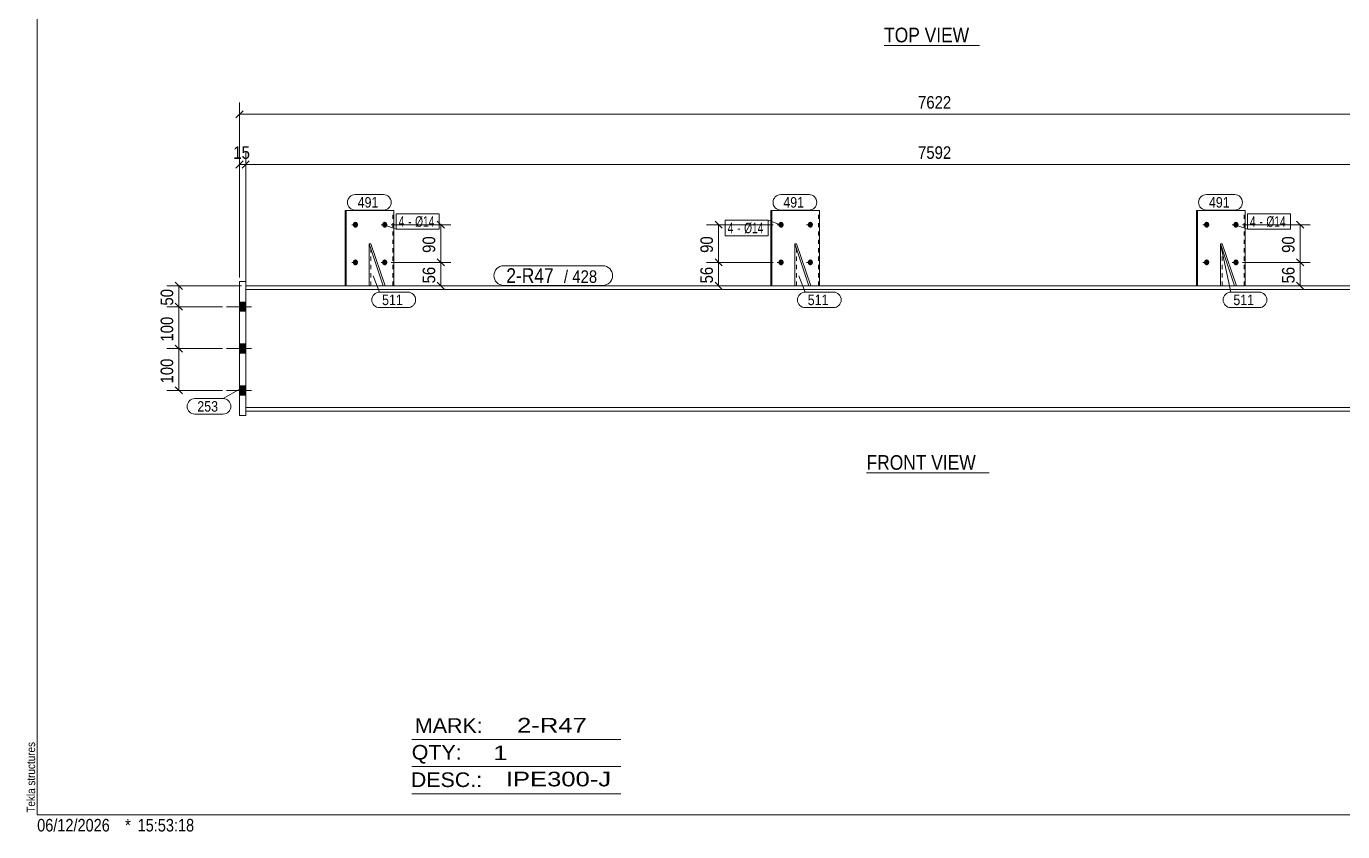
# Model space of a CAD drawing. Header units: millimetres. Extents: x 2 to 579, y 1 to 405.
# Drawn here: x 2.4 to 317, y 1 to 193.5 of the extents above; entities that cross this region are included whole.
import ezdxf

# ---------------------------------------------------------------- set-up
doc = ezdxf.new("R2010")
doc.units = ezdxf.units.MM
doc.linetypes.add('XKITLINE00', pattern=[0])
doc.linetypes.add('XKITLINE01', pattern=[4, 1, -1, 1, -1])
for name, color, linetype, lineweight in [('Bolt', 3, 'Continuous', 0), ('BoltMark', 7, 'Continuous', 0), ('Dimensions', 7, 'Continuous', 0), ('DrawingSheet', 5, 'Continuous', 0), ('OtherObjectType', 7, 'Continuous', 0), ('Part', 2, 'Continuous', 0), ('PartMark', 7, 'Continuous', 0)]:
    doc.layers.add(name, color=color, linetype=linetype, lineweight=lineweight)
doc.styles.add('ARIAL', font='ARIAL.TTF')
doc.styles.add('ARIAL_NARROW', font='ARIALN.TTF')

# ---------------------------------------------------------------- blocks, each defined once
blk = doc.blocks.new('*A2')
at = {"layer": 'Bolt'}
for points in [[(54.84, 125.33), (53.34, 125.33), (53.34, 127.53), (54.84, 127.53)], [(54.84, 125.33), (53.34, 125.33), (53.34, 127.53), (54.84, 127.53)], [(54.84, 115.33), (53.34, 115.33), (53.34, 117.53), (54.84, 117.53)], [(54.84, 115.33), (53.34, 115.33), (53.34, 117.53), (54.84, 117.53)], [(54.84, 105.33), (53.34, 105.33), (53.34, 107.53), (54.84, 107.53)], [(54.84, 105.33), (53.34, 105.33), (53.34, 107.53), (54.84, 107.53)]]:
    blk.add_hatch(color=3, dxfattribs=at).paths.add_polyline_path(points, flags=17)
at = {"layer": 'Bolt', "color": 3, "linetype": 'XKITLINE00', "lineweight": 0}
for p, q in [((50.24, 126.43), (56.24, 126.43)), ((50.24, 126.43), (56.24, 126.43)), ((53.34, 127.53), (54.84, 127.53)), ((53.34, 127.53), (54.84, 127.53)), ((53.34, 125.33), (54.84, 125.33)), ((53.34, 125.33), (54.84, 125.33)), ((50.24, 116.43), (56.24, 116.43)), ((50.24, 116.43), (56.24, 116.43)), ((53.34, 117.53), (54.84, 117.53)), ((53.34, 117.53), (54.84, 117.53)), ((53.34, 115.33), (54.84, 115.33)), ((53.34, 115.33), (54.84, 115.33)), ((53.34, 107.53), (54.84, 107.53)), ((53.34, 107.53), (54.84, 107.53)), ((50.24, 106.43), (56.24, 106.43)), ((50.24, 106.43), (56.24, 106.43)), ((53.34, 105.33), (54.84, 105.33)), ((53.34, 105.33), (54.84, 105.33))]:
    blk.add_line(p, q, dxfattribs=at)
blk = doc.blocks.new('*A3')
at = {"layer": 'Bolt'}
for points in [[(80.43, 146.06), (80.43, 146.1), (80.44, 146.13), (80.44, 146.16), (80.45, 146.2), (80.46, 146.23), (80.47, 146.26), (80.48, 146.29), (80.49, 146.33), (80.5, 146.36), (80.52, 146.39), (80.53, 146.42), (80.55, 146.44), (80.57, 146.47), (80.59, 146.5), (80.61, 146.52), (80.63, 146.55), (80.66, 146.57), (80.68, 146.59), (80.7, 146.61), (80.73, 146.63), (80.76, 146.64), (80.78, 146.66), (80.81, 146.67), (80.84, 146.69), (80.87, 146.7), (80.9, 146.71), (80.92, 146.71), (80.95, 146.72), (80.98, 146.72), (81.01, 146.73), (81.04, 146.73), (81.07, 146.73), (81.1, 146.72), (81.13, 146.72), (81.16, 146.71), (81.19, 146.71), (81.22, 146.7), (81.25, 146.69), (81.28, 146.67), (81.31, 146.66), (81.33, 146.64), (81.36, 146.63), (81.38, 146.61), (81.41, 146.59), (81.43, 146.57), (81.46, 146.55), (81.48, 146.52), (81.5, 146.5), (81.52, 146.47), (81.54, 146.44), (81.55, 146.42), (81.57, 146.39), (81.58, 146.36), (81.6, 146.33), (81.61, 146.29), (81.62, 146.26), (81.63, 146.23), (81.64, 146.2), (81.65, 146.16), (81.65, 146.13), (81.65, 146.1), (81.66, 146.06), (81.66, 146.03), (81.66, 145.99), (81.65, 145.96), (81.65, 145.92), (81.65, 145.89), (81.64, 145.86), (81.63, 145.82), (81.62, 145.79), (81.61, 145.76), (81.6, 145.73), (81.58, 145.7), (81.57, 145.67), (81.55, 145.64), (81.54, 145.61), (81.52, 145.58), (81.5, 145.56), (81.48, 145.53), (81.46, 145.51), (81.43, 145.49), (81.41, 145.46), (81.38, 145.44), (81.36, 145.43), (81.33, 145.41), (81.31, 145.39), (81.28, 145.38), (81.25, 145.37), (81.22, 145.36), (81.19, 145.35), (81.16, 145.34), (81.13, 145.33), (81.1, 145.33), (81.07, 145.33), (81.04, 145.33), (81.01, 145.33), (80.98, 145.33), (80.95, 145.33), (80.92, 145.34), (80.9, 145.35), (80.87, 145.36), (80.84, 145.37), (80.81, 145.38), (80.78, 145.39), (80.76, 145.41), (80.73, 145.43), (80.7, 145.44), (80.68, 145.46), (80.66, 145.49), (80.63, 145.51), (80.61, 145.53), (80.59, 145.56), (80.57, 145.58), (80.55, 145.61), (80.53, 145.64), (80.52, 145.67), (80.5, 145.7), (80.49, 145.73), (80.48, 145.76), (80.47, 145.79), (80.46, 145.82), (80.45, 145.86), (80.44, 145.89), (80.44, 145.92), (80.43, 145.96), (80.43, 145.99), (80.43, 146.03)], [(87.44, 146.06), (87.44, 146.1), (87.44, 146.13), (87.45, 146.16), (87.45, 146.2), (87.46, 146.23), (87.47, 146.26), (87.48, 146.29), (87.49, 146.33), (87.51, 146.36), (87.52, 146.39), (87.54, 146.42), (87.56, 146.44), (87.57, 146.47), (87.59, 146.5), (87.61, 146.52), (87.64, 146.55), (87.66, 146.57), (87.68, 146.59), (87.71, 146.61), (87.73, 146.63), (87.76, 146.64), (87.79, 146.66), (87.81, 146.67), (87.84, 146.69), (87.87, 146.7), (87.9, 146.71), (87.93, 146.71), (87.96, 146.72), (87.99, 146.72), (88.02, 146.73), (88.05, 146.73), (88.08, 146.73), (88.11, 146.72), (88.14, 146.72), (88.17, 146.71), (88.2, 146.71), (88.23, 146.7), (88.25, 146.69), (88.28, 146.67), (88.31, 146.66), (88.34, 146.64), (88.36, 146.63), (88.39, 146.61), (88.41, 146.59), (88.44, 146.57), (88.46, 146.55), (88.48, 146.52), (88.5, 146.5), (88.52, 146.47), (88.54, 146.44), (88.56, 146.42), (88.57, 146.39), (88.59, 146.36), (88.6, 146.33), (88.61, 146.29), (88.63, 146.26), (88.63, 146.23), (88.64, 146.2), (88.65, 146.16), (88.65, 146.13), (88.66, 146.1), (88.66, 146.06), (88.66, 146.03), (88.66, 145.99), (88.66, 145.96), (88.65, 145.92), (88.65, 145.89), (88.64, 145.86), (88.63, 145.82), (88.63, 145.79), (88.61, 145.76), (88.6, 145.73), (88.59, 145.7), (88.57, 145.67), (88.56, 145.64), (88.54, 145.61), (88.52, 145.58), (88.5, 145.56), (88.48, 145.53), (88.46, 145.51), (88.44, 145.49), (88.41, 145.46), (88.39, 145.44), (88.36, 145.43), (88.34, 145.41), (88.31, 145.39), (88.28, 145.38), (88.25, 145.37), (88.23, 145.36), (88.2, 145.35), (88.17, 145.34), (88.14, 145.33), (88.11, 145.33), (88.08, 145.33), (88.05, 145.33), (88.02, 145.33), (87.99, 145.33), (87.96, 145.33), (87.93, 145.34), (87.9, 145.35), (87.87, 145.36), (87.84, 145.37), (87.81, 145.38), (87.79, 145.39), (87.76, 145.41), (87.73, 145.43), (87.71, 145.44), (87.68, 145.46), (87.66, 145.49), (87.64, 145.51), (87.61, 145.53), (87.59, 145.56), (87.57, 145.58), (87.56, 145.61), (87.54, 145.64), (87.52, 145.67), (87.51, 145.7), (87.49, 145.73), (87.48, 145.76), (87.47, 145.79), (87.46, 145.82), (87.45, 145.86), (87.45, 145.89), (87.44, 145.92), (87.44, 145.96), (87.44, 145.99), (87.44, 146.03)], [(80.43, 137.06), (80.43, 137.1), (80.44, 137.13), (80.44, 137.16), (80.45, 137.2), (80.46, 137.23), (80.47, 137.26), (80.48, 137.29), (80.49, 137.33), (80.5, 137.36), (80.52, 137.39), (80.53, 137.42), (80.55, 137.44), (80.57, 137.47), (80.59, 137.5), (80.61, 137.52), (80.63, 137.55), (80.66, 137.57), (80.68, 137.59), (80.7, 137.61), (80.73, 137.63), (80.76, 137.64), (80.78, 137.66), (80.81, 137.67), (80.84, 137.69), (80.87, 137.7), (80.9, 137.71), (80.92, 137.71), (80.95, 137.72), (80.98, 137.72), (81.01, 137.73), (81.04, 137.73), (81.07, 137.73), (81.1, 137.72), (81.13, 137.72), (81.16, 137.71), (81.19, 137.71), (81.22, 137.7), (81.25, 137.69), (81.28, 137.67), (81.31, 137.66), (81.33, 137.64), (81.36, 137.63), (81.38, 137.61), (81.41, 137.59), (81.43, 137.57), (81.46, 137.55), (81.48, 137.52), (81.5, 137.5), (81.52, 137.47), (81.54, 137.44), (81.55, 137.42), (81.57, 137.39), (81.58, 137.36), (81.6, 137.33), (81.61, 137.29), (81.62, 137.26), (81.63, 137.23), (81.64, 137.2), (81.65, 137.16), (81.65, 137.13), (81.65, 137.1), (81.66, 137.06), (81.66, 137.03), (81.66, 136.99), (81.65, 136.96), (81.65, 136.92), (81.65, 136.89), (81.64, 136.86), (81.63, 136.82), (81.62, 136.79), (81.61, 136.76), (81.6, 136.73), (81.58, 136.7), (81.57, 136.67), (81.55, 136.64), (81.54, 136.61), (81.52, 136.58), (81.5, 136.56), (81.48, 136.53), (81.46, 136.51), (81.43, 136.49), (81.41, 136.46), (81.38, 136.44), (81.36, 136.43), (81.33, 136.41), (81.31, 136.39), (81.28, 136.38), (81.25, 136.37), (81.22, 136.36), (81.19, 136.35), (81.16, 136.34), (81.13, 136.33), (81.1, 136.33), (81.07, 136.33), (81.04, 136.33), (81.01, 136.33), (80.98, 136.33), (80.95, 136.33), (80.92, 136.34), (80.9, 136.35), (80.87, 136.36), (80.84, 136.37), (80.81, 136.38), (80.78, 136.39), (80.76, 136.41), (80.73, 136.43), (80.7, 136.44), (80.68, 136.46), (80.66, 136.49), (80.63, 136.51), (80.61, 136.53), (80.59, 136.56), (80.57, 136.58), (80.55, 136.61), (80.53, 136.64), (80.52, 136.67), (80.5, 136.7), (80.49, 136.73), (80.48, 136.76), (80.47, 136.79), (80.46, 136.82), (80.45, 136.86), (80.44, 136.89), (80.44, 136.92), (80.43, 136.96), (80.43, 136.99), (80.43, 137.03)], [(87.44, 137.06), (87.44, 137.1), (87.44, 137.13), (87.45, 137.16), (87.45, 137.2), (87.46, 137.23), (87.47, 137.26), (87.48, 137.29), (87.49, 137.33), (87.51, 137.36), (87.52, 137.39), (87.54, 137.42), (87.56, 137.44), (87.57, 137.47), (87.59, 137.5), (87.61, 137.52), (87.64, 137.55), (87.66, 137.57), (87.68, 137.59), (87.71, 137.61), (87.73, 137.63), (87.76, 137.64), (87.79, 137.66), (87.81, 137.67), (87.84, 137.69), (87.87, 137.7), (87.9, 137.71), (87.93, 137.71), (87.96, 137.72), (87.99, 137.72), (88.02, 137.73), (88.05, 137.73), (88.08, 137.73), (88.11, 137.72), (88.14, 137.72), (88.17, 137.71), (88.2, 137.71), (88.23, 137.7), (88.25, 137.69), (88.28, 137.67), (88.31, 137.66), (88.34, 137.64), (88.36, 137.63), (88.39, 137.61), (88.41, 137.59), (88.44, 137.57), (88.46, 137.55), (88.48, 137.52), (88.5, 137.5), (88.52, 137.47), (88.54, 137.44), (88.56, 137.42), (88.57, 137.39), (88.59, 137.36), (88.6, 137.33), (88.61, 137.29), (88.63, 137.26), (88.63, 137.23), (88.64, 137.2), (88.65, 137.16), (88.65, 137.13), (88.66, 137.1), (88.66, 137.06), (88.66, 137.03), (88.66, 136.99), (88.66, 136.96), (88.65, 136.92), (88.65, 136.89), (88.64, 136.86), (88.63, 136.82), (88.63, 136.79), (88.61, 136.76), (88.6, 136.73), (88.59, 136.7), (88.57, 136.67), (88.56, 136.64), (88.54, 136.61), (88.52, 136.58), (88.5, 136.56), (88.48, 136.53), (88.46, 136.51), (88.44, 136.49), (88.41, 136.46), (88.39, 136.44), (88.36, 136.43), (88.34, 136.41), (88.31, 136.39), (88.28, 136.38), (88.25, 136.37), (88.23, 136.36), (88.2, 136.35), (88.17, 136.34), (88.14, 136.33), (88.11, 136.33), (88.08, 136.33), (88.05, 136.33), (88.02, 136.33), (87.99, 136.33), (87.96, 136.33), (87.93, 136.34), (87.9, 136.35), (87.87, 136.36), (87.84, 136.37), (87.81, 136.38), (87.79, 136.39), (87.76, 136.41), (87.73, 136.43), (87.71, 136.44), (87.68, 136.46), (87.66, 136.49), (87.64, 136.51), (87.61, 136.53), (87.59, 136.56), (87.57, 136.58), (87.56, 136.61), (87.54, 136.64), (87.52, 136.67), (87.51, 136.7), (87.49, 136.73), (87.48, 136.76), (87.47, 136.79), (87.46, 136.82), (87.45, 136.86), (87.45, 136.89), (87.44, 136.92), (87.44, 136.96), (87.44, 136.99), (87.44, 137.03)]]:
    blk.add_hatch(color=3, dxfattribs=at).paths.add_polyline_path(points, flags=17)
at = {"layer": 'Bolt', "color": 3, "linetype": 'XKITLINE00', "lineweight": 0}
for p, q in [((81.6, 146.03), (80.15, 146.03)), ((88.61, 146.03), (87.16, 146.03)), ((81.6, 137.03), (80.15, 137.03)), ((88.61, 137.03), (87.16, 137.03))]:
    blk.add_line(p, q, dxfattribs=at)
blk = doc.blocks.new('*A4')
at = {"layer": 'Bolt'}
for points in [[(182.15, 146.06), (182.15, 146.1), (182.16, 146.13), (182.16, 146.16), (182.17, 146.2), (182.18, 146.23), (182.19, 146.26), (182.2, 146.29), (182.21, 146.33), (182.22, 146.36), (182.24, 146.39), (182.26, 146.42), (182.27, 146.44), (182.29, 146.47), (182.31, 146.5), (182.33, 146.52), (182.35, 146.55), (182.38, 146.57), (182.4, 146.59), (182.43, 146.61), (182.45, 146.63), (182.48, 146.64), (182.5, 146.66), (182.53, 146.67), (182.56, 146.69), (182.59, 146.7), (182.62, 146.71), (182.65, 146.71), (182.68, 146.72), (182.71, 146.72), (182.74, 146.73), (182.77, 146.73), (182.8, 146.73), (182.83, 146.72), (182.86, 146.72), (182.89, 146.71), (182.92, 146.71), (182.95, 146.7), (182.97, 146.69), (183, 146.67), (183.03, 146.66), (183.06, 146.64), (183.08, 146.63), (183.11, 146.61), (183.13, 146.59), (183.16, 146.57), (183.18, 146.55), (183.2, 146.52), (183.22, 146.5), (183.24, 146.47), (183.26, 146.44), (183.28, 146.42), (183.3, 146.39), (183.31, 146.36), (183.32, 146.33), (183.34, 146.29), (183.35, 146.26), (183.36, 146.23), (183.36, 146.2), (183.37, 146.16), (183.38, 146.13), (183.38, 146.1), (183.38, 146.06), (183.38, 146.03), (183.38, 145.99), (183.38, 145.96), (183.38, 145.92), (183.37, 145.89), (183.36, 145.86), (183.36, 145.82), (183.35, 145.79), (183.34, 145.76), (183.32, 145.73), (183.31, 145.7), (183.3, 145.67), (183.28, 145.64), (183.26, 145.61), (183.24, 145.58), (183.22, 145.56), (183.2, 145.53), (183.18, 145.51), (183.16, 145.49), (183.13, 145.46), (183.11, 145.44), (183.08, 145.43), (183.06, 145.41), (183.03, 145.39), (183, 145.38), (182.97, 145.37), (182.95, 145.36), (182.92, 145.35), (182.89, 145.34), (182.86, 145.33), (182.83, 145.33), (182.8, 145.33), (182.77, 145.33), (182.74, 145.33), (182.71, 145.33), (182.68, 145.33), (182.65, 145.34), (182.62, 145.35), (182.59, 145.36), (182.56, 145.37), (182.53, 145.38), (182.5, 145.39), (182.48, 145.41), (182.45, 145.43), (182.43, 145.44), (182.4, 145.46), (182.38, 145.49), (182.35, 145.51), (182.33, 145.53), (182.31, 145.56), (182.29, 145.58), (182.27, 145.61), (182.26, 145.64), (182.24, 145.67), (182.22, 145.7), (182.21, 145.73), (182.2, 145.76), (182.19, 145.79), (182.18, 145.82), (182.17, 145.86), (182.16, 145.89), (182.16, 145.92), (182.15, 145.96), (182.15, 145.99), (182.15, 146.03)], [(189.16, 146.06), (189.16, 146.1), (189.17, 146.13), (189.17, 146.16), (189.18, 146.2), (189.19, 146.23), (189.19, 146.26), (189.21, 146.29), (189.22, 146.33), (189.23, 146.36), (189.25, 146.39), (189.26, 146.42), (189.28, 146.44), (189.3, 146.47), (189.32, 146.5), (189.34, 146.52), (189.36, 146.55), (189.38, 146.57), (189.41, 146.59), (189.43, 146.61), (189.46, 146.63), (189.48, 146.64), (189.51, 146.66), (189.54, 146.67), (189.57, 146.69), (189.59, 146.7), (189.62, 146.71), (189.65, 146.71), (189.68, 146.72), (189.71, 146.72), (189.74, 146.73), (189.77, 146.73), (189.8, 146.73), (189.83, 146.72), (189.86, 146.72), (189.89, 146.71), (189.92, 146.71), (189.95, 146.7), (189.98, 146.69), (190.01, 146.67), (190.03, 146.66), (190.06, 146.64), (190.09, 146.63), (190.11, 146.61), (190.14, 146.59), (190.16, 146.57), (190.18, 146.55), (190.21, 146.52), (190.23, 146.5), (190.25, 146.47), (190.26, 146.44), (190.28, 146.42), (190.3, 146.39), (190.31, 146.36), (190.33, 146.33), (190.34, 146.29), (190.35, 146.26), (190.36, 146.23), (190.37, 146.2), (190.37, 146.16), (190.38, 146.13), (190.38, 146.1), (190.38, 146.06), (190.38, 146.03), (190.38, 145.99), (190.38, 145.96), (190.38, 145.92), (190.37, 145.89), (190.37, 145.86), (190.36, 145.82), (190.35, 145.79), (190.34, 145.76), (190.33, 145.73), (190.31, 145.7), (190.3, 145.67), (190.28, 145.64), (190.26, 145.61), (190.25, 145.58), (190.23, 145.56), (190.21, 145.53), (190.18, 145.51), (190.16, 145.49), (190.14, 145.46), (190.11, 145.44), (190.09, 145.43), (190.06, 145.41), (190.03, 145.39), (190.01, 145.38), (189.98, 145.37), (189.95, 145.36), (189.92, 145.35), (189.89, 145.34), (189.86, 145.33), (189.83, 145.33), (189.8, 145.33), (189.77, 145.33), (189.74, 145.33), (189.71, 145.33), (189.68, 145.33), (189.65, 145.34), (189.62, 145.35), (189.59, 145.36), (189.57, 145.37), (189.54, 145.38), (189.51, 145.39), (189.48, 145.41), (189.46, 145.43), (189.43, 145.44), (189.41, 145.46), (189.38, 145.49), (189.36, 145.51), (189.34, 145.53), (189.32, 145.56), (189.3, 145.58), (189.28, 145.61), (189.26, 145.64), (189.25, 145.67), (189.23, 145.7), (189.22, 145.73), (189.21, 145.76), (189.19, 145.79), (189.19, 145.82), (189.18, 145.86), (189.17, 145.89), (189.17, 145.92), (189.16, 145.96), (189.16, 145.99), (189.16, 146.03)], [(182.15, 137.06), (182.15, 137.1), (182.16, 137.13), (182.16, 137.16), (182.17, 137.2), (182.18, 137.23), (182.19, 137.26), (182.2, 137.29), (182.21, 137.33), (182.22, 137.36), (182.24, 137.39), (182.26, 137.42), (182.27, 137.44), (182.29, 137.47), (182.31, 137.5), (182.33, 137.52), (182.35, 137.55), (182.38, 137.57), (182.4, 137.59), (182.43, 137.61), (182.45, 137.63), (182.48, 137.64), (182.5, 137.66), (182.53, 137.67), (182.56, 137.69), (182.59, 137.7), (182.62, 137.71), (182.65, 137.71), (182.68, 137.72), (182.71, 137.72), (182.74, 137.73), (182.77, 137.73), (182.8, 137.73), (182.83, 137.72), (182.86, 137.72), (182.89, 137.71), (182.92, 137.71), (182.95, 137.7), (182.97, 137.69), (183, 137.67), (183.03, 137.66), (183.06, 137.64), (183.08, 137.63), (183.11, 137.61), (183.13, 137.59), (183.16, 137.57), (183.18, 137.55), (183.2, 137.52), (183.22, 137.5), (183.24, 137.47), (183.26, 137.44), (183.28, 137.42), (183.3, 137.39), (183.31, 137.36), (183.32, 137.33), (183.34, 137.29), (183.35, 137.26), (183.36, 137.23), (183.36, 137.2), (183.37, 137.16), (183.38, 137.13), (183.38, 137.1), (183.38, 137.06), (183.38, 137.03), (183.38, 136.99), (183.38, 136.96), (183.38, 136.92), (183.37, 136.89), (183.36, 136.86), (183.36, 136.82), (183.35, 136.79), (183.34, 136.76), (183.32, 136.73), (183.31, 136.7), (183.3, 136.67), (183.28, 136.64), (183.26, 136.61), (183.24, 136.58), (183.22, 136.56), (183.2, 136.53), (183.18, 136.51), (183.16, 136.49), (183.13, 136.46), (183.11, 136.44), (183.08, 136.43), (183.06, 136.41), (183.03, 136.39), (183, 136.38), (182.97, 136.37), (182.95, 136.36), (182.92, 136.35), (182.89, 136.34), (182.86, 136.33), (182.83, 136.33), (182.8, 136.33), (182.77, 136.33), (182.74, 136.33), (182.71, 136.33), (182.68, 136.33), (182.65, 136.34), (182.62, 136.35), (182.59, 136.36), (182.56, 136.37), (182.53, 136.38), (182.5, 136.39), (182.48, 136.41), (182.45, 136.43), (182.43, 136.44), (182.4, 136.46), (182.38, 136.49), (182.35, 136.51), (182.33, 136.53), (182.31, 136.56), (182.29, 136.58), (182.27, 136.61), (182.26, 136.64), (182.24, 136.67), (182.22, 136.7), (182.21, 136.73), (182.2, 136.76), (182.19, 136.79), (182.18, 136.82), (182.17, 136.86), (182.16, 136.89), (182.16, 136.92), (182.15, 136.96), (182.15, 136.99), (182.15, 137.03)], [(189.16, 137.06), (189.16, 137.1), (189.17, 137.13), (189.17, 137.16), (189.18, 137.2), (189.19, 137.23), (189.19, 137.26), (189.21, 137.29), (189.22, 137.33), (189.23, 137.36), (189.25, 137.39), (189.26, 137.42), (189.28, 137.44), (189.3, 137.47), (189.32, 137.5), (189.34, 137.52), (189.36, 137.55), (189.38, 137.57), (189.41, 137.59), (189.43, 137.61), (189.46, 137.63), (189.48, 137.64), (189.51, 137.66), (189.54, 137.67), (189.57, 137.69), (189.59, 137.7), (189.62, 137.71), (189.65, 137.71), (189.68, 137.72), (189.71, 137.72), (189.74, 137.73), (189.77, 137.73), (189.8, 137.73), (189.83, 137.72), (189.86, 137.72), (189.89, 137.71), (189.92, 137.71), (189.95, 137.7), (189.98, 137.69), (190.01, 137.67), (190.03, 137.66), (190.06, 137.64), (190.09, 137.63), (190.11, 137.61), (190.14, 137.59), (190.16, 137.57), (190.18, 137.55), (190.21, 137.52), (190.23, 137.5), (190.25, 137.47), (190.26, 137.44), (190.28, 137.42), (190.3, 137.39), (190.31, 137.36), (190.33, 137.33), (190.34, 137.29), (190.35, 137.26), (190.36, 137.23), (190.37, 137.2), (190.37, 137.16), (190.38, 137.13), (190.38, 137.1), (190.38, 137.06), (190.38, 137.03), (190.38, 136.99), (190.38, 136.96), (190.38, 136.92), (190.37, 136.89), (190.37, 136.86), (190.36, 136.82), (190.35, 136.79), (190.34, 136.76), (190.33, 136.73), (190.31, 136.7), (190.3, 136.67), (190.28, 136.64), (190.26, 136.61), (190.25, 136.58), (190.23, 136.56), (190.21, 136.53), (190.18, 136.51), (190.16, 136.49), (190.14, 136.46), (190.11, 136.44), (190.09, 136.43), (190.06, 136.41), (190.03, 136.39), (190.01, 136.38), (189.98, 136.37), (189.95, 136.36), (189.92, 136.35), (189.89, 136.34), (189.86, 136.33), (189.83, 136.33), (189.8, 136.33), (189.77, 136.33), (189.74, 136.33), (189.71, 136.33), (189.68, 136.33), (189.65, 136.34), (189.62, 136.35), (189.59, 136.36), (189.57, 136.37), (189.54, 136.38), (189.51, 136.39), (189.48, 136.41), (189.46, 136.43), (189.43, 136.44), (189.41, 136.46), (189.38, 136.49), (189.36, 136.51), (189.34, 136.53), (189.32, 136.56), (189.3, 136.58), (189.28, 136.61), (189.26, 136.64), (189.25, 136.67), (189.23, 136.7), (189.22, 136.73), (189.21, 136.76), (189.19, 136.79), (189.19, 136.82), (189.18, 136.86), (189.17, 136.89), (189.17, 136.92), (189.16, 136.96), (189.16, 136.99), (189.16, 137.03)]]:
    blk.add_hatch(color=3, dxfattribs=at).paths.add_polyline_path(points, flags=17)
at = {"layer": 'Bolt', "color": 3, "linetype": 'XKITLINE00', "lineweight": 0}
for p, q in [((183.33, 146.03), (181.88, 146.03)), ((190.33, 146.03), (188.88, 146.03)), ((183.33, 137.03), (181.88, 137.03)), ((190.33, 137.03), (188.88, 137.03))]:
    blk.add_line(p, q, dxfattribs=at)
blk = doc.blocks.new('*A5')
at = {"layer": 'Bolt'}
for points in [[(283.88, 146.06), (283.88, 146.1), (283.88, 146.13), (283.89, 146.16), (283.89, 146.2), (283.9, 146.23), (283.91, 146.26), (283.92, 146.29), (283.93, 146.33), (283.95, 146.36), (283.96, 146.39), (283.98, 146.42), (284, 146.44), (284.02, 146.47), (284.04, 146.5), (284.06, 146.52), (284.08, 146.55), (284.1, 146.57), (284.12, 146.59), (284.15, 146.61), (284.17, 146.63), (284.2, 146.64), (284.23, 146.66), (284.26, 146.67), (284.28, 146.69), (284.31, 146.7), (284.34, 146.71), (284.37, 146.71), (284.4, 146.72), (284.43, 146.72), (284.46, 146.73), (284.49, 146.73), (284.52, 146.73), (284.55, 146.72), (284.58, 146.72), (284.61, 146.71), (284.64, 146.71), (284.67, 146.7), (284.7, 146.69), (284.73, 146.67), (284.75, 146.66), (284.78, 146.64), (284.81, 146.63), (284.83, 146.61), (284.86, 146.59), (284.88, 146.57), (284.9, 146.55), (284.93, 146.52), (284.95, 146.5), (284.97, 146.47), (284.99, 146.44), (285, 146.42), (285.02, 146.39), (285.03, 146.36), (285.05, 146.33), (285.06, 146.29), (285.07, 146.26), (285.08, 146.23), (285.09, 146.2), (285.09, 146.16), (285.1, 146.13), (285.1, 146.1), (285.11, 146.06), (285.11, 146.03), (285.11, 145.99), (285.1, 145.96), (285.1, 145.92), (285.09, 145.89), (285.09, 145.86), (285.08, 145.82), (285.07, 145.79), (285.06, 145.76), (285.05, 145.73), (285.03, 145.7), (285.02, 145.67), (285, 145.64), (284.99, 145.61), (284.97, 145.58), (284.95, 145.56), (284.93, 145.53), (284.9, 145.51), (284.88, 145.49), (284.86, 145.46), (284.83, 145.44), (284.81, 145.43), (284.78, 145.41), (284.75, 145.39), (284.73, 145.38), (284.7, 145.37), (284.67, 145.36), (284.64, 145.35), (284.61, 145.34), (284.58, 145.33), (284.55, 145.33), (284.52, 145.33), (284.49, 145.33), (284.46, 145.33), (284.43, 145.33), (284.4, 145.33), (284.37, 145.34), (284.34, 145.35), (284.31, 145.36), (284.28, 145.37), (284.26, 145.38), (284.23, 145.39), (284.2, 145.41), (284.17, 145.43), (284.15, 145.44), (284.12, 145.46), (284.1, 145.49), (284.08, 145.51), (284.06, 145.53), (284.04, 145.56), (284.02, 145.58), (284, 145.61), (283.98, 145.64), (283.96, 145.67), (283.95, 145.7), (283.93, 145.73), (283.92, 145.76), (283.91, 145.79), (283.9, 145.82), (283.89, 145.86), (283.89, 145.89), (283.88, 145.92), (283.88, 145.96), (283.88, 145.99), (283.88, 146.03)], [(290.88, 146.06), (290.89, 146.1), (290.89, 146.13), (290.89, 146.16), (290.9, 146.2), (290.91, 146.23), (290.92, 146.26), (290.93, 146.29), (290.94, 146.33), (290.95, 146.36), (290.97, 146.39), (290.99, 146.42), (291, 146.44), (291.02, 146.47), (291.04, 146.5), (291.06, 146.52), (291.08, 146.55), (291.11, 146.57), (291.13, 146.59), (291.15, 146.61), (291.18, 146.63), (291.21, 146.64), (291.23, 146.66), (291.26, 146.67), (291.29, 146.69), (291.32, 146.7), (291.35, 146.71), (291.38, 146.71), (291.41, 146.72), (291.44, 146.72), (291.47, 146.73), (291.5, 146.73), (291.53, 146.73), (291.56, 146.72), (291.59, 146.72), (291.61, 146.71), (291.64, 146.71), (291.67, 146.7), (291.7, 146.69), (291.73, 146.67), (291.76, 146.66), (291.78, 146.64), (291.81, 146.63), (291.84, 146.61), (291.86, 146.59), (291.88, 146.57), (291.91, 146.55), (291.93, 146.52), (291.95, 146.5), (291.97, 146.47), (291.99, 146.44), (292, 146.42), (292.02, 146.39), (292.04, 146.36), (292.05, 146.33), (292.06, 146.29), (292.07, 146.26), (292.08, 146.23), (292.09, 146.2), (292.1, 146.16), (292.1, 146.13), (292.11, 146.1), (292.11, 146.06), (292.11, 146.03), (292.11, 145.99), (292.11, 145.96), (292.1, 145.92), (292.1, 145.89), (292.09, 145.86), (292.08, 145.82), (292.07, 145.79), (292.06, 145.76), (292.05, 145.73), (292.04, 145.7), (292.02, 145.67), (292, 145.64), (291.99, 145.61), (291.97, 145.58), (291.95, 145.56), (291.93, 145.53), (291.91, 145.51), (291.88, 145.49), (291.86, 145.46), (291.84, 145.44), (291.81, 145.43), (291.78, 145.41), (291.76, 145.39), (291.73, 145.38), (291.7, 145.37), (291.67, 145.36), (291.64, 145.35), (291.61, 145.34), (291.59, 145.33), (291.56, 145.33), (291.53, 145.33), (291.5, 145.33), (291.47, 145.33), (291.44, 145.33), (291.41, 145.33), (291.38, 145.34), (291.35, 145.35), (291.32, 145.36), (291.29, 145.37), (291.26, 145.38), (291.23, 145.39), (291.21, 145.41), (291.18, 145.43), (291.15, 145.44), (291.13, 145.46), (291.11, 145.49), (291.08, 145.51), (291.06, 145.53), (291.04, 145.56), (291.02, 145.58), (291, 145.61), (290.99, 145.64), (290.97, 145.67), (290.95, 145.7), (290.94, 145.73), (290.93, 145.76), (290.92, 145.79), (290.91, 145.82), (290.9, 145.86), (290.89, 145.89), (290.89, 145.92), (290.89, 145.96), (290.88, 145.99), (290.88, 146.03)], [(283.88, 137.06), (283.88, 137.1), (283.88, 137.13), (283.89, 137.16), (283.89, 137.2), (283.9, 137.23), (283.91, 137.26), (283.92, 137.29), (283.93, 137.33), (283.95, 137.36), (283.96, 137.39), (283.98, 137.42), (284, 137.44), (284.02, 137.47), (284.04, 137.5), (284.06, 137.52), (284.08, 137.55), (284.1, 137.57), (284.12, 137.59), (284.15, 137.61), (284.17, 137.63), (284.2, 137.64), (284.23, 137.66), (284.26, 137.67), (284.28, 137.69), (284.31, 137.7), (284.34, 137.71), (284.37, 137.71), (284.4, 137.72), (284.43, 137.72), (284.46, 137.73), (284.49, 137.73), (284.52, 137.73), (284.55, 137.72), (284.58, 137.72), (284.61, 137.71), (284.64, 137.71), (284.67, 137.7), (284.7, 137.69), (284.73, 137.67), (284.75, 137.66), (284.78, 137.64), (284.81, 137.63), (284.83, 137.61), (284.86, 137.59), (284.88, 137.57), (284.9, 137.55), (284.93, 137.52), (284.95, 137.5), (284.97, 137.47), (284.99, 137.44), (285, 137.42), (285.02, 137.39), (285.03, 137.36), (285.05, 137.33), (285.06, 137.29), (285.07, 137.26), (285.08, 137.23), (285.09, 137.2), (285.09, 137.16), (285.1, 137.13), (285.1, 137.1), (285.11, 137.06), (285.11, 137.03), (285.11, 136.99), (285.1, 136.96), (285.1, 136.92), (285.09, 136.89), (285.09, 136.86), (285.08, 136.82), (285.07, 136.79), (285.06, 136.76), (285.05, 136.73), (285.03, 136.7), (285.02, 136.67), (285, 136.64), (284.99, 136.61), (284.97, 136.58), (284.95, 136.56), (284.93, 136.53), (284.9, 136.51), (284.88, 136.49), (284.86, 136.46), (284.83, 136.44), (284.81, 136.43), (284.78, 136.41), (284.75, 136.39), (284.73, 136.38), (284.7, 136.37), (284.67, 136.36), (284.64, 136.35), (284.61, 136.34), (284.58, 136.33), (284.55, 136.33), (284.52, 136.33), (284.49, 136.33), (284.46, 136.33), (284.43, 136.33), (284.4, 136.33), (284.37, 136.34), (284.34, 136.35), (284.31, 136.36), (284.28, 136.37), (284.26, 136.38), (284.23, 136.39), (284.2, 136.41), (284.17, 136.43), (284.15, 136.44), (284.12, 136.46), (284.1, 136.49), (284.08, 136.51), (284.06, 136.53), (284.04, 136.56), (284.02, 136.58), (284, 136.61), (283.98, 136.64), (283.96, 136.67), (283.95, 136.7), (283.93, 136.73), (283.92, 136.76), (283.91, 136.79), (283.9, 136.82), (283.89, 136.86), (283.89, 136.89), (283.88, 136.92), (283.88, 136.96), (283.88, 136.99), (283.88, 137.03)], [(290.88, 137.06), (290.89, 137.1), (290.89, 137.13), (290.89, 137.16), (290.9, 137.2), (290.91, 137.23), (290.92, 137.26), (290.93, 137.29), (290.94, 137.33), (290.95, 137.36), (290.97, 137.39), (290.99, 137.42), (291, 137.44), (291.02, 137.47), (291.04, 137.5), (291.06, 137.52), (291.08, 137.55), (291.11, 137.57), (291.13, 137.59), (291.15, 137.61), (291.18, 137.63), (291.21, 137.64), (291.23, 137.66), (291.26, 137.67), (291.29, 137.69), (291.32, 137.7), (291.35, 137.71), (291.38, 137.71), (291.41, 137.72), (291.44, 137.72), (291.47, 137.73), (291.5, 137.73), (291.53, 137.73), (291.56, 137.72), (291.59, 137.72), (291.61, 137.71), (291.64, 137.71), (291.67, 137.7), (291.7, 137.69), (291.73, 137.67), (291.76, 137.66), (291.78, 137.64), (291.81, 137.63), (291.84, 137.61), (291.86, 137.59), (291.88, 137.57), (291.91, 137.55), (291.93, 137.52), (291.95, 137.5), (291.97, 137.47), (291.99, 137.44), (292, 137.42), (292.02, 137.39), (292.04, 137.36), (292.05, 137.33), (292.06, 137.29), (292.07, 137.26), (292.08, 137.23), (292.09, 137.2), (292.1, 137.16), (292.1, 137.13), (292.11, 137.1), (292.11, 137.06), (292.11, 137.03), (292.11, 136.99), (292.11, 136.96), (292.1, 136.92), (292.1, 136.89), (292.09, 136.86), (292.08, 136.82), (292.07, 136.79), (292.06, 136.76), (292.05, 136.73), (292.04, 136.7), (292.02, 136.67), (292, 136.64), (291.99, 136.61), (291.97, 136.58), (291.95, 136.56), (291.93, 136.53), (291.91, 136.51), (291.88, 136.49), (291.86, 136.46), (291.84, 136.44), (291.81, 136.43), (291.78, 136.41), (291.76, 136.39), (291.73, 136.38), (291.7, 136.37), (291.67, 136.36), (291.64, 136.35), (291.61, 136.34), (291.59, 136.33), (291.56, 136.33), (291.53, 136.33), (291.5, 136.33), (291.47, 136.33), (291.44, 136.33), (291.41, 136.33), (291.38, 136.34), (291.35, 136.35), (291.32, 136.36), (291.29, 136.37), (291.26, 136.38), (291.23, 136.39), (291.21, 136.41), (291.18, 136.43), (291.15, 136.44), (291.13, 136.46), (291.11, 136.49), (291.08, 136.51), (291.06, 136.53), (291.04, 136.56), (291.02, 136.58), (291, 136.61), (290.99, 136.64), (290.97, 136.67), (290.95, 136.7), (290.94, 136.73), (290.93, 136.76), (290.92, 136.79), (290.91, 136.82), (290.9, 136.86), (290.89, 136.89), (290.89, 136.92), (290.89, 136.96), (290.88, 136.99), (290.88, 137.03)]]:
    blk.add_hatch(color=3, dxfattribs=at).paths.add_polyline_path(points, flags=17)
at = {"layer": 'Bolt', "color": 3, "linetype": 'XKITLINE00', "lineweight": 0}
for p, q in [((285.05, 146.03), (283.6, 146.03)), ((292.06, 146.03), (290.61, 146.03)), ((285.05, 137.03), (283.6, 137.03)), ((292.06, 137.03), (290.61, 137.03))]:
    blk.add_line(p, q, dxfattribs=at)
blk = doc.blocks.new('*A6')
at = {"layer": 'Part', "color": 2, "linetype": 'XKITLINE00', "lineweight": 0}
for p, q in [((54.84, 131.43), (135.24, 131.43)), ((135.24, 130.53), (54.84, 130.53)), ((135.34, 131.43), (236.96, 131.43)), ((236.96, 130.53), (135.34, 130.53)), ((237.06, 131.43), (338.68, 131.43)), ((338.68, 130.53), (237.06, 130.53)), ((135.24, 102.33), (54.84, 102.33)), ((54.84, 101.43), (135.24, 101.43)), ((236.96, 102.33), (135.34, 102.33)), ((135.34, 101.43), (236.96, 101.43)), ((338.68, 102.33), (237.06, 102.33)), ((237.06, 101.43), (338.68, 101.43))]:
    blk.add_line(p, q, dxfattribs=at)
at = {"layer": 'Part', "color": 7, "linetype": 'XKITLINE01', "lineweight": 0}
blk.add_line((54.84, 131.43), (54.84, 101.43), dxfattribs=at)
blk = doc.blocks.new('*A8')
at = {"layer": 'Part', "color": 2, "linetype": 'XKITLINE00', "lineweight": 0}
for p, q in [((53.34, 100.43), (53.34, 132.43)), ((53.34, 132.43), (54.84, 132.43)), ((54.84, 100.43), (54.84, 132.43)), ((53.34, 100.43), (54.84, 100.43))]:
    blk.add_line(p, q, dxfattribs=at)
blk = doc.blocks.new('*A9')
at = {"layer": 'Part', "color": 2, "linetype": 'XKITLINE00', "lineweight": 0}
for p, q in [((78.61, 149.43), (90.24, 149.43)), ((78.61, 131.43), (78.61, 149.43)), ((78.86, 131.43), (78.86, 149.43)), ((90.24, 149.43), (90.24, 131.43))]:
    blk.add_line(p, q, dxfattribs=at)
at = {"layer": 'Part', "color": 7, "linetype": 'XKITLINE01', "lineweight": 0}
for p, q in [((90, 131.43), (90, 149.43)), ((90.24, 131.43), (78.61, 131.43))]:
    blk.add_line(p, q, dxfattribs=at)
blk = doc.blocks.new('*A10')
at = {"layer": 'Part', "color": 2, "linetype": 'XKITLINE00', "lineweight": 0}
for p, q in [((87.71, 131.43), (84.33, 141.43)), ((84.33, 141.43), (84.33, 131.43)), ((84.33, 141.43), (84.76, 141.43)), ((84.76, 141.43), (88.15, 131.43))]:
    blk.add_line(p, q, dxfattribs=at)
at = {"layer": 'Part', "color": 7, "linetype": 'XKITLINE01', "lineweight": 0}
for p, q in [((84.76, 131.43), (84.76, 141.43)), ((88.15, 131.43), (84.33, 131.43))]:
    blk.add_line(p, q, dxfattribs=at)
blk = doc.blocks.new('*A11')
at = {"layer": 'Part', "color": 2, "linetype": 'XKITLINE00', "lineweight": 0}
for p, q in [((180.34, 149.43), (191.96, 149.43)), ((180.34, 131.43), (180.34, 149.43)), ((180.58, 131.43), (180.58, 149.43)), ((191.96, 149.43), (191.96, 131.43))]:
    blk.add_line(p, q, dxfattribs=at)
at = {"layer": 'Part', "color": 7, "linetype": 'XKITLINE01', "lineweight": 0}
for p, q in [((191.72, 131.43), (191.72, 149.43)), ((191.96, 131.43), (180.34, 131.43))]:
    blk.add_line(p, q, dxfattribs=at)
blk = doc.blocks.new('*A12')
at = {"layer": 'Part', "color": 2, "linetype": 'XKITLINE00', "lineweight": 0}
for p, q in [((189.43, 131.43), (186.05, 141.43)), ((186.05, 141.43), (186.05, 131.43)), ((186.05, 141.43), (186.49, 141.43)), ((186.49, 141.43), (189.87, 131.43))]:
    blk.add_line(p, q, dxfattribs=at)
at = {"layer": 'Part', "color": 7, "linetype": 'XKITLINE01', "lineweight": 0}
for p, q in [((186.49, 131.43), (186.49, 141.43)), ((189.87, 131.43), (186.05, 131.43))]:
    blk.add_line(p, q, dxfattribs=at)
blk = doc.blocks.new('*A13')
at = {"layer": 'Part', "color": 2, "linetype": 'XKITLINE00', "lineweight": 0}
for p, q in [((282.06, 149.43), (293.68, 149.43)), ((282.06, 131.43), (282.06, 149.43)), ((282.3, 131.43), (282.3, 149.43)), ((293.68, 149.43), (293.68, 131.43))]:
    blk.add_line(p, q, dxfattribs=at)
at = {"layer": 'Part', "color": 7, "linetype": 'XKITLINE01', "lineweight": 0}
for p, q in [((293.44, 131.43), (293.44, 149.43)), ((293.68, 131.43), (282.06, 131.43))]:
    blk.add_line(p, q, dxfattribs=at)
blk = doc.blocks.new('*A14')
at = {"layer": 'Part', "color": 2, "linetype": 'XKITLINE00', "lineweight": 0}
for p, q in [((291.16, 131.43), (287.77, 141.43)), ((287.77, 141.43), (287.77, 131.43)), ((287.77, 141.43), (288.21, 141.43)), ((288.21, 141.43), (291.59, 131.43))]:
    blk.add_line(p, q, dxfattribs=at)
at = {"layer": 'Part', "color": 7, "linetype": 'XKITLINE01', "lineweight": 0}
for p, q in [((288.21, 131.43), (288.21, 141.43)), ((291.59, 131.43), (287.77, 131.43))]:
    blk.add_line(p, q, dxfattribs=at)
blk = doc.blocks.new('*A31')
at = {"layer": 'DrawingSheet', "color": 5, "linetype": 'XKITLINE00', "lineweight": 0}
for p, q in [((5, 405), (5, 5)), ((5, 5), (579, 5))]:
    blk.add_line(p, q, dxfattribs=at)
at = {"layer": 'DrawingSheet', "color": 5, "style": 'ARIAL', "width": 0.85}
blk.add_text('Tekla structures', height=2, rotation=90, dxfattribs=at).set_placement((4.5, 5.5))
blk = doc.blocks.new('*A35')
at = {"layer": 'OtherObjectType', "color": 6, "linetype": 'XKITLINE00', "lineweight": 0}
for p, q in [((94.5, 23), (144.5, 23)), ((94.5, 16.5), (144.5, 16.5)), ((94.5, 10), (144.5, 10))]:
    blk.add_line(p, q, dxfattribs=at)
at = {"layer": 'OtherObjectType', "color": 6, "style": 'ARIAL_NARROW'}
for s, width, p in [('MARK:', 1.275, (95.27, 24.58)), ('2-R47', 1.525501, (119.69, 24.65)), ('QTY:', 1.275, (94.5, 18.19)), ('1', 1.525501, (113.99, 18.05)), ('DESC.:', 1.275, (94.29, 11.63)), ('IPE300-J', 1.525501, (117, 11.79))]:
    blk.add_text(s, height=3.5, dxfattribs=dict(at, width=width)).set_placement(p)
blk = doc.blocks.new('*A38')
at = {"layer": 'OtherObjectType', "color": 7, "style": 'ARIAL_NARROW', "width": 1.008832}
for s, p in [('06/12/2026', (4.99, 1)), ('*', (26, 1)), ('15:53:18', (29, 1))]:
    blk.add_text(s, height=3, dxfattribs=at).set_placement(p)
blk = doc.blocks.new('*A39')
at = {"layer": 'Dimensions', "color": 7, "linetype": 'XKITLINE00', "lineweight": 0}
for p, q in [((54.19, 173.27), (52.49, 171.58)), ((53.34, 133.43), (53.34, 175.28)), ((53.34, 172.43), (386.58, 172.43))]:
    blk.add_line(p, q, dxfattribs=at)
at = {"layer": 'Dimensions', "color": 3}
blk.add_point((53.34, 172.43), dxfattribs=at)
at = {"layer": 'Dimensions', "color": 3, "style": 'ARIAL', "width": 0.85}
blk.add_text('7622', height=3, dxfattribs=at).set_placement((215.51, 173.78))
blk = doc.blocks.new('*A40')
at = {"layer": 'Dimensions', "color": 7, "linetype": 'XKITLINE00', "lineweight": 0}
for p, q in [((54.19, 161.27), (52.49, 159.58)), ((53.34, 133.43), (53.34, 163.28)), ((55.69, 161.27), (53.99, 159.58)), ((54.84, 132.43), (54.84, 163.28)), ((53.34, 160.43), (54.84, 160.43))]:
    blk.add_line(p, q, dxfattribs=at)
at = {"layer": 'Dimensions', "color": 3}
for p in [(53.34, 160.43), (54.84, 160.43)]:
    blk.add_point(p, dxfattribs=at)
at = {"layer": 'Dimensions', "color": 3, "style": 'ARIAL', "width": 0.85}
blk.add_text('15', height=3, dxfattribs=at).set_placement((51.86, 161.78))
blk = doc.blocks.new('*A41')
at = {"layer": 'Dimensions', "color": 7, "linetype": 'XKITLINE00', "lineweight": 0}
for p, q in [((55.69, 161.27), (53.99, 159.58)), ((54.84, 132.43), (54.84, 163.28)), ((54.84, 160.43), (385.08, 160.43))]:
    blk.add_line(p, q, dxfattribs=at)
at = {"layer": 'Dimensions', "color": 3}
blk.add_point((54.84, 160.43), dxfattribs=at)
at = {"layer": 'Dimensions', "color": 3, "style": 'ARIAL', "width": 0.85}
blk.add_text('7592', height=3, dxfattribs=at).set_placement((215.51, 161.78))
blk = doc.blocks.new('*A43')
at = {"layer": 'Dimensions', "color": 7, "linetype": 'XKITLINE00', "lineweight": 0}
for p, q in [((89.61, 137.03), (103.86, 137.03)), ((100.61, 137.87), (102.31, 136.18)), ((101.46, 131.43), (101.46, 137.03)), ((100.61, 132.27), (102.31, 130.58)), ((89.61, 131.43), (103.86, 131.43))]:
    blk.add_line(p, q, dxfattribs=at)
at = {"layer": 'Dimensions', "color": 3}
for p in [(101.46, 137.03), (101.46, 131.43)]:
    blk.add_point(p, dxfattribs=at)
at = {"layer": 'Dimensions', "color": 3, "style": 'ARIAL', "width": 0.85}
blk.add_text('56', height=3, rotation=90.0002, dxfattribs=at).set_placement((100.11, 132))
blk = doc.blocks.new('*A44')
at = {"layer": 'Dimensions', "color": 7, "linetype": 'XKITLINE00', "lineweight": 0}
for p, q in [((89.61, 146.03), (103.86, 146.03)), ((100.61, 146.87), (102.31, 145.18)), ((101.46, 137.03), (101.46, 146.03)), ((89.61, 137.03), (103.86, 137.03)), ((100.61, 137.87), (102.31, 136.18))]:
    blk.add_line(p, q, dxfattribs=at)
at = {"layer": 'Dimensions', "color": 3}
for p in [(101.46, 146.03), (101.46, 137.03)]:
    blk.add_point(p, dxfattribs=at)
at = {"layer": 'Dimensions', "color": 3, "style": 'ARIAL', "width": 0.85}
blk.add_text('90', height=3, rotation=90.0002, dxfattribs=at).set_placement((100.11, 139.3))
blk = doc.blocks.new('*A45')
at = {"layer": 'Dimensions', "color": 7, "linetype": 'XKITLINE00', "lineweight": 0}
for p, q in [((180.88, 137.03), (164.99, 137.03)), ((166.99, 137.87), (168.69, 136.18)), ((167.84, 131.43), (167.84, 137.03)), ((166.99, 132.27), (168.69, 130.58)), ((180.88, 131.43), (164.99, 131.43))]:
    blk.add_line(p, q, dxfattribs=at)
at = {"layer": 'Dimensions', "color": 3}
for p in [(167.84, 137.03), (167.84, 131.43)]:
    blk.add_point(p, dxfattribs=at)
at = {"layer": 'Dimensions', "color": 3, "style": 'ARIAL', "width": 0.85}
blk.add_text('56', height=3, rotation=90.0002, dxfattribs=at).set_placement((166.49, 132))
blk = doc.blocks.new('*A46')
at = {"layer": 'Dimensions', "color": 7, "linetype": 'XKITLINE00', "lineweight": 0}
for p, q in [((180.88, 146.03), (164.99, 146.03)), ((166.99, 146.87), (168.69, 145.18)), ((167.84, 137.03), (167.84, 146.03)), ((180.88, 137.03), (164.99, 137.03)), ((166.99, 137.87), (168.69, 136.18))]:
    blk.add_line(p, q, dxfattribs=at)
at = {"layer": 'Dimensions', "color": 3}
for p in [(167.84, 146.03), (167.84, 137.03)]:
    blk.add_point(p, dxfattribs=at)
at = {"layer": 'Dimensions', "color": 3, "style": 'ARIAL', "width": 0.85}
blk.add_text('90', height=3, rotation=90.0002, dxfattribs=at).set_placement((166.49, 139.3))
blk = doc.blocks.new('*A47')
at = {"layer": 'Dimensions', "color": 7, "linetype": 'XKITLINE00', "lineweight": 0}
for p, q in [((293.06, 137.03), (309.24, 137.03)), ((305.99, 137.87), (307.69, 136.18)), ((306.84, 131.43), (306.84, 137.03)), ((305.99, 132.27), (307.69, 130.58)), ((293.06, 131.43), (309.24, 131.43))]:
    blk.add_line(p, q, dxfattribs=at)
at = {"layer": 'Dimensions', "color": 3}
for p in [(306.84, 137.03), (306.84, 131.43)]:
    blk.add_point(p, dxfattribs=at)
at = {"layer": 'Dimensions', "color": 3, "style": 'ARIAL', "width": 0.85}
blk.add_text('56', height=3, rotation=90.0002, dxfattribs=at).set_placement((305.49, 132))
blk = doc.blocks.new('*A48')
at = {"layer": 'Dimensions', "color": 7, "linetype": 'XKITLINE00', "lineweight": 0}
for p, q in [((293.06, 146.03), (309.24, 146.03)), ((305.99, 146.87), (307.69, 145.18)), ((306.84, 137.03), (306.84, 146.03)), ((293.06, 137.03), (309.24, 137.03)), ((305.99, 137.87), (307.69, 136.18))]:
    blk.add_line(p, q, dxfattribs=at)
at = {"layer": 'Dimensions', "color": 3}
for p in [(306.84, 146.03), (306.84, 137.03)]:
    blk.add_point(p, dxfattribs=at)
at = {"layer": 'Dimensions', "color": 3, "style": 'ARIAL', "width": 0.85}
blk.add_text('90', height=3, rotation=90.0002, dxfattribs=at).set_placement((305.49, 139.3))
blk = doc.blocks.new('*A49')
at = {"layer": 'Dimensions', "color": 7, "linetype": 'XKITLINE00', "lineweight": 0}
for p, q in [((49.24, 116.43), (35.99, 116.43)), ((37.99, 117.27), (39.69, 115.58)), ((38.84, 106.43), (38.84, 116.43)), ((37.99, 107.27), (39.69, 105.58)), ((49.24, 106.43), (35.99, 106.43))]:
    blk.add_line(p, q, dxfattribs=at)
at = {"layer": 'Dimensions', "color": 3}
for p in [(38.84, 116.43), (38.84, 106.43)]:
    blk.add_point(p, dxfattribs=at)
at = {"layer": 'Dimensions', "color": 3, "style": 'ARIAL', "width": 0.85}
blk.add_text('100', height=3, rotation=90.0002, dxfattribs=at).set_placement((37.49, 108.09))
blk = doc.blocks.new('*A50')
at = {"layer": 'Dimensions', "color": 7, "linetype": 'XKITLINE00', "lineweight": 0}
for p, q in [((49.24, 126.43), (35.99, 126.43)), ((37.99, 127.27), (39.69, 125.58)), ((38.84, 116.43), (38.84, 126.43)), ((49.24, 116.43), (35.99, 116.43)), ((37.99, 117.27), (39.69, 115.58))]:
    blk.add_line(p, q, dxfattribs=at)
at = {"layer": 'Dimensions', "color": 3}
for p in [(38.84, 126.43), (38.84, 116.43)]:
    blk.add_point(p, dxfattribs=at)
at = {"layer": 'Dimensions', "color": 3, "style": 'ARIAL', "width": 0.85}
blk.add_text('100', height=3, rotation=90.0002, dxfattribs=at).set_placement((37.49, 118.09))
blk = doc.blocks.new('*A51')
at = {"layer": 'Dimensions', "color": 7, "linetype": 'XKITLINE00', "lineweight": 0}
for p, q in [((37.99, 132.27), (39.69, 130.58)), ((53.84, 131.43), (35.99, 131.43)), ((38.84, 126.43), (38.84, 131.43)), ((49.24, 126.43), (35.99, 126.43)), ((37.99, 127.27), (39.69, 125.58))]:
    blk.add_line(p, q, dxfattribs=at)
at = {"layer": 'Dimensions', "color": 3}
for p in [(38.84, 131.43), (38.84, 126.43)]:
    blk.add_point(p, dxfattribs=at)
at = {"layer": 'Dimensions', "color": 3, "style": 'ARIAL', "width": 0.85}
blk.add_text('50', height=3, rotation=90.0002, dxfattribs=at).set_placement((37.49, 126.7))
blk = doc.blocks.new('*A55')
at = {"layer": 'BoltMark', "color": 7, "linetype": 'XKITLINE00', "lineweight": 0}
for p, q in [((294.23, 148.65), (304.53, 148.65)), ((294.23, 144.95), (294.23, 148.65)), ((304.53, 144.95), (304.53, 148.65)), ((291.33, 146.03), (294.23, 144.95)), ((294.23, 144.95), (304.53, 144.95))]:
    blk.add_line(p, q, dxfattribs=at)
at = {"layer": 'BoltMark', "color": 3, "style": 'ARIAL_NARROW', "width": 0.85}
for s, p in [('4', (294.83, 145.55)), ('Ø14', (298.76, 145.55)), ('-', (297.1, 145.55))]:
    blk.add_text(s, height=2.5, dxfattribs=at).set_placement(p)
blk = doc.blocks.new('*A56')
at = {"layer": 'BoltMark', "color": 7, "linetype": 'XKITLINE00', "lineweight": 0}
for p, q in [((169.41, 147.1), (179.71, 147.1)), ((169.41, 143.4), (169.41, 147.1)), ((179.71, 143.4), (179.71, 147.1)), ((182.6, 146.03), (179.71, 147.1)), ((169.41, 143.4), (179.71, 143.4))]:
    blk.add_line(p, q, dxfattribs=at)
at = {"layer": 'BoltMark', "color": 3, "style": 'ARIAL_NARROW', "width": 0.85}
for s, p in [('4', (170.01, 144)), ('-', (172.28, 144)), ('Ø14', (173.94, 144))]:
    blk.add_text(s, height=2.5, dxfattribs=at).set_placement(p)
blk = doc.blocks.new('*A57')
at = {"layer": 'BoltMark', "color": 7, "linetype": 'XKITLINE00', "lineweight": 0}
for p, q in [((90.78, 148.65), (101.08, 148.65)), ((90.78, 144.95), (90.78, 148.65)), ((101.08, 144.95), (101.08, 148.65)), ((87.88, 146.03), (90.78, 144.95)), ((90.78, 144.95), (101.08, 144.95))]:
    blk.add_line(p, q, dxfattribs=at)
at = {"layer": 'BoltMark', "color": 3, "style": 'ARIAL_NARROW', "width": 0.85}
for s, p in [('4', (91.38, 145.55)), ('Ø14', (95.31, 145.55)), ('-', (93.65, 145.55))]:
    blk.add_text(s, height=2.5, dxfattribs=at).set_placement(p)
blk = doc.blocks.new('*A58')
at = {"layer": 'PartMark', "color": 7, "linetype": 'XKITLINE00', "lineweight": 0}
for p, q in [((42.66, 104.46), (49.43, 104.46)), ((53.67, 106.86), (49.43, 104.46)), ((42.66, 100.76), (49.43, 100.76))]:
    blk.add_line(p, q, dxfattribs=at)
for centre, start, end in [((42.66, 102.61), 90, 270), ((49.43, 102.61), 270, 90)]:
    blk.add_arc(centre, 1.85, start, end, dxfattribs=at)
at = {"layer": 'PartMark', "color": 3, "style": 'ARIAL', "width": 0.85}
blk.add_text('253', height=2.5, dxfattribs=at).set_placement((43.26, 101.36))
blk = doc.blocks.new('*A59')
at = {"layer": 'PartMark', "color": 7, "linetype": 'XKITLINE00', "lineweight": 0}
for p, q in [((80.98, 153.23), (87.75, 153.23)), ((80.98, 149.53), (87.75, 149.53))]:
    blk.add_line(p, q, dxfattribs=at)
for centre, start, end in [((80.98, 151.38), 90, 270), ((87.75, 151.38), 270, 90)]:
    blk.add_arc(centre, 1.85, start, end, dxfattribs=at)
at = {"layer": 'PartMark', "color": 3, "style": 'ARIAL', "width": 0.85}
blk.add_text('491', height=2.5, dxfattribs=at).set_placement((81.58, 150.13))
blk = doc.blocks.new('*A60')
at = {"layer": 'PartMark', "color": 7, "linetype": 'XKITLINE00', "lineweight": 0}
for p, q in [((85.27, 133.85), (86.82, 129.91)), ((86.82, 129.91), (93.59, 129.91)), ((86.82, 126.21), (93.59, 126.21))]:
    blk.add_line(p, q, dxfattribs=at)
for centre, start, end in [((86.82, 128.06), 90, 270), ((93.59, 128.06), 270, 90)]:
    blk.add_arc(centre, 1.85, start, end, dxfattribs=at)
at = {"layer": 'PartMark', "color": 3, "style": 'ARIAL', "width": 0.85}
blk.add_text('511', height=2.5, dxfattribs=at).set_placement((87.42, 126.81))
blk = doc.blocks.new('*A61')
at = {"layer": 'PartMark', "color": 7, "linetype": 'XKITLINE00', "lineweight": 0}
for p, q in [((182.71, 153.23), (189.47, 153.23)), ((182.71, 149.53), (189.47, 149.53))]:
    blk.add_line(p, q, dxfattribs=at)
for centre, start, end in [((182.71, 151.38), 90, 270), ((189.47, 151.38), 270, 90)]:
    blk.add_arc(centre, 1.85, start, end, dxfattribs=at)
at = {"layer": 'PartMark', "color": 3, "style": 'ARIAL', "width": 0.85}
blk.add_text('491', height=2.5, dxfattribs=at).set_placement((183.31, 150.13))
blk = doc.blocks.new('*A62')
at = {"layer": 'PartMark', "color": 7, "linetype": 'XKITLINE00', "lineweight": 0}
for p, q in [((186.99, 133.85), (188.55, 129.91)), ((188.55, 129.91), (195.31, 129.91)), ((188.55, 126.21), (195.31, 126.21))]:
    blk.add_line(p, q, dxfattribs=at)
for centre, start, end in [((188.55, 128.06), 90, 270), ((195.31, 128.06), 270, 90)]:
    blk.add_arc(centre, 1.85, start, end, dxfattribs=at)
at = {"layer": 'PartMark', "color": 3, "style": 'ARIAL', "width": 0.85}
blk.add_text('511', height=2.5, dxfattribs=at).set_placement((189.15, 126.81))
blk = doc.blocks.new('*A63')
at = {"layer": 'PartMark', "color": 7, "linetype": 'XKITLINE00', "lineweight": 0}
for p, q in [((284.43, 153.23), (291.19, 153.23)), ((284.43, 149.53), (291.19, 149.53))]:
    blk.add_line(p, q, dxfattribs=at)
for centre, start, end in [((284.43, 151.38), 90, 270), ((291.19, 151.38), 270, 90)]:
    blk.add_arc(centre, 1.85, start, end, dxfattribs=at)
at = {"layer": 'PartMark', "color": 3, "style": 'ARIAL', "width": 0.85}
blk.add_text('491', height=2.5, dxfattribs=at).set_placement((285.03, 150.13))
blk = doc.blocks.new('*A64')
at = {"layer": 'PartMark', "color": 7, "linetype": 'XKITLINE00', "lineweight": 0}
for p, q in [((287.77, 141.43), (290.27, 129.91)), ((290.27, 129.91), (297.03, 129.91)), ((290.27, 126.21), (297.03, 126.21))]:
    blk.add_line(p, q, dxfattribs=at)
for centre, start, end in [((290.27, 128.06), 90, 270), ((297.03, 128.06), 270, 90)]:
    blk.add_arc(centre, 1.85, start, end, dxfattribs=at)
at = {"layer": 'PartMark', "color": 3, "style": 'ARIAL', "width": 0.85}
blk.add_text('511', height=2.5, dxfattribs=at).set_placement((290.87, 126.81))
blk = doc.blocks.new('*A65')
at = {"layer": 'PartMark', "color": 7, "linetype": 'XKITLINE00', "lineweight": 0}
for p, q in [((116.51, 136.23), (140.16, 136.23)), ((116.51, 131.53), (140.16, 131.53))]:
    blk.add_line(p, q, dxfattribs=at)
for centre, start, end in [((116.51, 133.88), 90, 270), ((140.16, 133.88), 270, 90)]:
    blk.add_arc(centre, 2.35, start, end, dxfattribs=at)
at = {"layer": 'PartMark', "color": 1, "style": 'ARIAL', "width": 0.85}
blk.add_text('2-R47', height=3.5, dxfattribs=at).set_placement((117.11, 132.13))
at = {"layer": 'PartMark', "color": 3, "style": 'ARIAL', "width": 0.85}
for s, p in [('/', (130.87, 132.13)), ('428', (132.88, 132.13))]:
    blk.add_text(s, height=3, dxfattribs=at).set_placement(p)
blk = doc.blocks.new('*A67')
at = {"layer": 'OtherObjectType', "color": 7, "linetype": 'XKITLINE00', "lineweight": 0}
blk.add_line((203.21, 86.71), (232.51, 86.71), dxfattribs=at)
at = {"layer": 'OtherObjectType', "color": 7, "style": 'ARIAL', "width": 0.85}
blk.add_text('FRONT VIEW', height=3.5, dxfattribs=at).set_placement((203.21, 87.46))
blk = doc.blocks.new('*A97')
at = {"layer": 'OtherObjectType', "color": 7, "linetype": 'XKITLINE00', "lineweight": 0}
blk.add_line((207.4, 188.88), (230.22, 188.88), dxfattribs=at)
at = {"layer": 'OtherObjectType', "color": 7, "style": 'ARIAL', "width": 0.85}
blk.add_text('TOP VIEW', height=3.5, dxfattribs=at).set_placement((207.4, 189.63))

msp = doc.modelspace()

# ---------------------------------------------------------------- block references
at = {"lineweight": 0}
for name in ['*A31', '*A97', '*A39', '*A40', '*A41', '*A59', '*A61', '*A63', '*A9', '*A57', '*A11', '*A13', '*A55', '*A3', '*A44', '*A46', '*A56', '*A4', '*A5', '*A48', '*A10', '*A12', '*A14', '*A64', '*A43', '*A65', '*A45', '*A47', '*A51', '*A8', '*A60', '*A62', '*A50', '*A2', '*A49', '*A58', '*A67', '*A35', '*A38']:
    msp.add_blockref(name, (0, 0), dxfattribs=at)
at = {"layer": 'Part', "lineweight": 0}
msp.add_blockref('*A6', (0, 0), dxfattribs=at)

doc.saveas('drawing.dxf')
